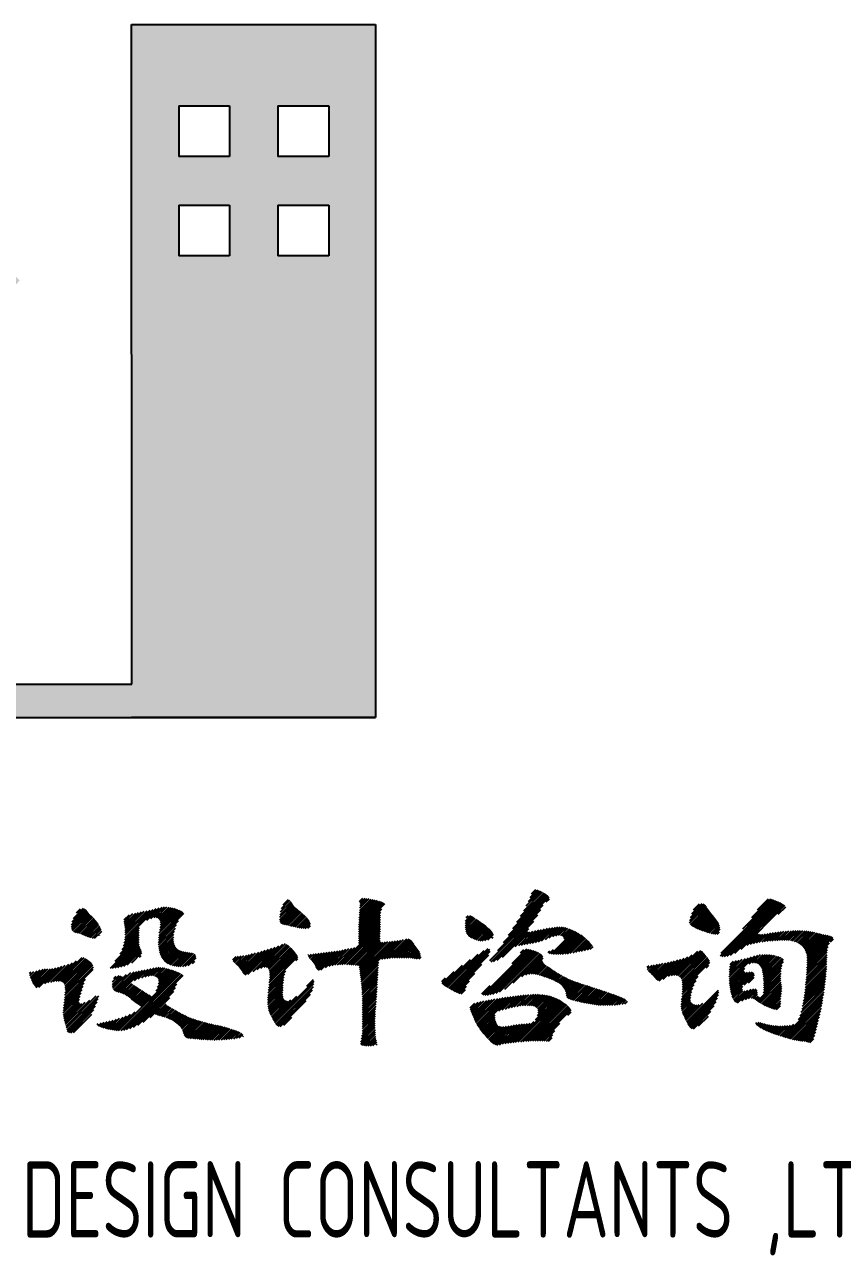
# Model space of a CAD drawing. Extents: x -144902 to 588294, y -160863 to 65494.
# Drawn here: x 59134 to 60743, y 61760 to 64180 of the extents above; entities that cross this region are included whole.
import ezdxf

# ---------------------------------------------------------------- set-up
doc = ezdxf.new("R2010")
doc.units = 0
doc.header["$LTSCALE"] = 100
for name, color, linetype in [('1508', 2, 'CONTINUOUS'), ('DQ', 7, 'CONTINUOUS'), ('tk图框', 7, 'CONTINUOUS')]:
    doc.layers.add(name, color=color, linetype=linetype)
doc.styles.add('HZTXT', font='tssdeng.shx', dxfattribs={"width": 0.7, "bigfont": 'tssdchn.shx'})

# ---------------------------------------------------------------- blocks, each defined once
blk = doc.blocks.new('A$C00BC0004')
at = {"layer": 'tk图框'}
h = blk.add_hatch(color=2, dxfattribs=at)
h.paths.add_polyline_path([(-3355, -1610.8), (-4050.2, -1610.8), (-4050.6, -1675.8), (-3355.4, -1675.8), (-2875.4, -1675.8), (-2875.4, -313.7), (-3355.4, -313.7)])
h.paths.add_polyline_path([(-3262.8, -768.5), (-3262.8, -668.5), (-3162.8, -668.5), (-3162.8, -768.5)], flags=16)
h.paths.add_polyline_path([(-3067.7, -768.5), (-3067.7, -668.5), (-2967.7, -668.5), (-2967.7, -768.5)], flags=16)
h.paths.add_polyline_path([(-3262.8, -573.2), (-3262.8, -473.2), (-3162.8, -473.2), (-3162.8, -573.2)], flags=16)
h.paths.add_polyline_path([(-3067.7, -573.2), (-3067.7, -473.2), (-2967.7, -473.2), (-2967.7, -573.2)], flags=16)
h.paths.add_polyline_path([(-3575.7, -817.1), (-4050.6, -318.7), (-4050.4, -1314.9)])
at = {"layer": 'DQ', "color": 2}
for p, q in [((-2906.8, -2037.6), (-2900.6, -2031.4)), ((-2906.2, -2050.5), (-2888, -2032.3)), ((-2906, -2041.2), (-2896.1, -2031.4)), ((-2905.9, -2045.7), (-2892, -2031.8)), ((-2623.8, -2118.3), (-2534.3, -2028.8)), ((-2614.1, -2104.1), (-2536.3, -2026.4)), ((-2605.4, -2090.9), (-2538.8, -2024.3)), ((-2597.5, -2078.6), (-2541.4, -2022.4)), ((-2590.4, -2066.9), (-2544.1, -2020.6)), ((-2584.1, -2056.2), (-2546.9, -2018.9)), ((-2579, -2046.6), (-2549.8, -2017.4)), ((-2574.9, -2038), (-2552.9, -2016)), ((-2571.3, -2029.9), (-2556.3, -2014.9)), ((-2568.6, -2022.7), (-2560.3, -2014.4)), ((-2539.7, -2038.7), (-2533.4, -2032.4)), ((-2135.1, -2069.6), (-2098.1, -2032.6)), ((-2124.4, -2054.4), (-2102.4, -2032.5)), ((-3473.9, -2088.3), (-3442.2, -2056.7)), ((-3473.6, -2083.5), (-3444.1, -2054.1)), ((-3472.5, -2078), (-3446.6, -2052.1)), ((-3470, -2071), (-3450.1, -2051)), ((-3463.8, -2060.3), (-3456, -2052.5)), ((-3368.9, -2113.5), (-3307.2, -2051.9)), ((-3368.3, -2108.4), (-3313.2, -2053.4)), ((-3368, -2103.6), (-3319.1, -2054.8)), ((-3367.9, -2099.1), (-3324.8, -2056)), ((-3325.6, -2074.8), (-3301.1, -2050.3)), ((-3317.6, -2071.2), (-3295.5, -2049.2)), ((-3311.2, -2069.3), (-3290.4, -2048.5)), ((-3306.6, -2069.2), (-3285.8, -2048.4)), ((-3303.3, -2070.4), (-3281.6, -2048.7)), ((-3300.9, -2072.5), (-3277.8, -2049.4)), ((-3300.9, -2099.5), (-3257.5, -2056)), ((-3300.2, -2094.2), (-3260.5, -2054.6)), ((-3299.4, -2075.5), (-3274.1, -2050.2)), ((-3299.4, -2088.9), (-3263.8, -2053.3)), ((-3298.7, -2079.3), (-3270.6, -2051.1)), ((-3298.7, -2083.8), (-3267.1, -2052.2)), ((-3064, -2073.6), (-3036.2, -2045.7)), ((-3063.9, -2069), (-3038.1, -2043.2)), ((-3063.4, -2064), (-3039.8, -2040.4)), ((-3063.3, -2077.4), (-3034, -2048.1)), ((-3062.3, -2058.4), (-3041.6, -2037.7)), ((-3061.6, -2080.2), (-3031.8, -2050.3)), ((-3060.3, -2051.9), (-3043.9, -2035.5)), ((-3059, -2082), (-3029.4, -2052.4)), ((-3057.2, -2044.4), (-3047.1, -2034.2)), ((-3055.7, -2083.2), (-3027, -2054.5)), ((-3052, -2084), (-3024.5, -2056.5)), ((-2908.2, -2092.9), (-2857.3, -2042)), ((-2908.2, -2097.4), (-2863.2, -2052.3)), ((-2908.1, -2083.8), (-2862.7, -2038.4)), ((-2908.1, -2088.3), (-2859.6, -2039.8)), ((-2907.9, -2079.2), (-2866, -2037.2)), ((-2907.8, -2074.5), (-2869.5, -2036.3)), ((-2907.6, -2069.8), (-2873.2, -2035.4)), ((-2907.3, -2065), (-2876.8, -2034.6)), ((-2906.9, -2060.2), (-2880.5, -2033.8)), ((-2906.5, -2055.3), (-2884.2, -2033)), ((-2650.4, -2153.9), (-2550.1, -2053.6)), ((-2635.1, -2134.1), (-2545.6, -2044.6)), ((-2257.7, -2080), (-2224.5, -2046.8)), ((-2257.6, -2075.4), (-2226.3, -2044.1)), ((-2256.2, -2083), (-2222.9, -2049.7)), ((-2255.8, -2069.1), (-2229.1, -2042.4)), ((-2253.9, -2085.2), (-2221.2, -2052.5)), ((-2253.3, -2062.1), (-2233, -2041.8)), ((-2251.1, -2086.8), (-2219.3, -2055.1)), ((-2249.8, -2054.1), (-2238, -2042.3)), ((-2196.8, -2144.8), (-2087.8, -2035.8)), ((-2195.8, -2139.3), (-2091.1, -2034.6)), ((-2193.5, -2146), (-2084.7, -2037.2)), ((-2189.2, -2146.2), (-2081.6, -2038.6)), ((-2183.9, -2145.4), (-2078.5, -2040)), ((-2177.4, -2143.3), (-2075.6, -2041.6)), ((-2168.8, -2139.3), (-2072.8, -2043.3)), ((-2156.4, -2131.4), (-2070.4, -2045.3)), ((-2152.9, -2091.9), (-2094.4, -2033.5)), ((-2083.7, -2063.1), (-2068.7, -2048.1)), ((-3473.3, -2092.2), (-3440.5, -2059.4)), ((-3471.7, -2095.1), (-3438.5, -2061.9)), ((-3469.2, -2097.2), (-3436.2, -2064.1)), ((-3466.1, -2098.5), (-3433.8, -2066.2)), ((-3462.6, -2099.5), (-3431.5, -2068.3)), ((-3459, -2100.4), (-3429.2, -2070.6)), ((-3455.6, -2101.5), (-3427.1, -2073)), ((-3452.3, -2102.6), (-3425.1, -2075.5)), ((-3449.1, -2103.9), (-3423.2, -2078)), ((-3445.9, -2105.2), (-3421.4, -2080.7)), ((-3370, -2078.7), (-3353, -2061.7)), ((-3369.9, -2074.1), (-3359.6, -2063.8)), ((-3369.4, -2082.6), (-3347.3, -2060.5)), ((-3368.7, -2086.4), (-3341.7, -2059.4)), ((-3368.2, -2090.5), (-3336.1, -2058.3)), ((-3368, -2094.7), (-3330.5, -2057.2)), ((-3302.1, -2114.1), (-3263, -2075)), ((-3301.9, -2109.4), (-3253, -2060.6)), ((-3301.5, -2104.6), (-3254.9, -2057.9)), ((-3048.2, -2084.7), (-3022, -2058.5)), ((-3044.4, -2085.4), (-3019.5, -2060.5)), ((-3040.7, -2086.2), (-3017, -2062.5)), ((-3037.1, -2087), (-3014.6, -2064.6)), ((-3033.4, -2087.9), (-3012.4, -2066.9)), ((-3029.8, -2088.7), (-3010.2, -2069.2)), ((-3026, -2089.4), (-3008.2, -2071.7)), ((-3022.1, -2090), (-3006.4, -2074.3)), ((-3018, -2090.5), (-3004.9, -2077.3)), ((-3013.8, -2090.7), (-3003.8, -2080.7)), ((-2908.4, -2120), (-2865.7, -2077.3)), ((-2908.3, -2110.9), (-2865.7, -2068.3)), ((-2908.3, -2115.4), (-2865.7, -2072.8)), ((-2908.2, -2101.9), (-2865.1, -2058.8)), ((-2908.2, -2106.4), (-2865.6, -2063.8)), ((-2698.9, -2081.2), (-2684.7, -2067)), ((-2698.9, -2085.7), (-2682, -2068.8)), ((-2698.6, -2076.4), (-2688, -2065.7)), ((-2698.6, -2089.8), (-2679.3, -2070.6)), ((-2698, -2093.7), (-2676.6, -2072.4)), ((-2697, -2070.3), (-2693, -2066.3)), ((-2697, -2097.2), (-2673.9, -2074.1)), ((-2695.7, -2100.5), (-2671.2, -2075.9)), ((-2694.1, -2103.3), (-2668.5, -2077.7)), ((-2692.1, -2105.8), (-2665.8, -2079.5)), ((-2648.2, -2156.2), (-2556.3, -2064.3)), ((-2643.6, -2156.1), (-2564.4, -2076.8)), ((-2248.2, -2088.4), (-2217.4, -2057.6)), ((-2245.2, -2090), (-2215.4, -2060.1)), ((-2242.2, -2091.4), (-2213.3, -2062.6)), ((-2239.1, -2092.8), (-2211.3, -2065)), ((-2235.9, -2094.1), (-2209.2, -2067.4)), ((-2232.6, -2095.3), (-2207.2, -2069.9)), ((-2229.4, -2096.5), (-2205.2, -2072.4)), ((-2226, -2097.7), (-2203.4, -2075.1)), ((-2222.6, -2098.8), (-2201.7, -2077.8)), ((-2219.1, -2099.8), (-2200.1, -2080.8)), ((-3442.7, -2106.6), (-3419.6, -2083.4)), ((-3439.5, -2107.8), (-3417.9, -2086.3)), ((-3436.1, -2108.9), (-3416.4, -2089.2)), ((-3432.4, -2109.7), (-3415, -2092.3)), ((-3428.2, -2110), (-3414.1, -2095.9)), ((-3418.9, -2105.2), (-3418.6, -2104.9)), ((-3378, -2140.6), (-3340.4, -2103)), ((-3373.9, -2132), (-3340.3, -2098.4)), ((-3371.5, -2125.1), (-3340.3, -2093.9)), ((-3369.9, -2119), (-3339.9, -2089.1)), ((-3302.2, -2118.7), (-3266.9, -2083.4)), ((-3302.2, -2123.2), (-3269.4, -2090.3)), ((-3301.9, -2127.4), (-3271, -2096.5)), ((-3301.4, -2131.4), (-3272.1, -2102.1)), ((-3009, -2090.5), (-3003.5, -2084.9)), ((-2945.6, -2161.7), (-2865.8, -2081.9)), ((-2940.9, -2161.5), (-2865.8, -2086.4)), ((-2936.3, -2161.4), (-2865.9, -2091)), ((-2931.9, -2161.5), (-2866.1, -2095.7)), ((-2927.7, -2161.8), (-2866.2, -2100.3)), ((-2923.5, -2162.1), (-2866.4, -2104.9)), ((-2689.7, -2107.8), (-2663.2, -2081.4)), ((-2686.9, -2109.5), (-2660.7, -2083.4)), ((-2683.8, -2110.9), (-2658.2, -2085.3)), ((-2680.6, -2112.2), (-2655.8, -2087.4)), ((-2677.3, -2113.4), (-2653.4, -2089.5)), ((-2673.7, -2114.3), (-2651, -2091.7)), ((-2669.9, -2115), (-2648.8, -2093.9)), ((-2665.5, -2115.1), (-2646.7, -2096.3)), ((-2660.6, -2114.7), (-2644.9, -2098.9)), ((-2654.9, -2113.5), (-2643.5, -2102.1)), ((-2636.3, -2153.2), (-2573.7, -2090.7)), ((-2626.1, -2147.5), (-2575.7, -2097.1)), ((-2600.6, -2126.5), (-2571.8, -2097.8)), ((-2594, -2124.4), (-2566, -2096.4)), ((-2588.6, -2123.5), (-2560.2, -2095.1)), ((-2583.2, -2122.6), (-2554.4, -2093.8)), ((-2577.8, -2121.7), (-2548.8, -2092.7)), ((-2572.2, -2120.6), (-2543.2, -2091.5)), ((-2566.7, -2119.6), (-2537.6, -2090.5)), ((-2561, -2118.4), (-2532.2, -2089.6)), ((-2555.1, -2117), (-2526.9, -2088.8)), ((-2548.9, -2115.3), (-2521.8, -2088.2)), ((-2541.5, -2112.4), (-2516.9, -2087.7)), ((-2533.9, -2109.2), (-2512.3, -2087.6)), ((-2529.6, -2140.8), (-2484.2, -2095.4)), ((-2527, -2106.8), (-2508, -2087.9)), ((-2525.5, -2141.2), (-2481.2, -2096.9)), ((-2521.2, -2141.5), (-2478.3, -2098.5)), ((-2520.8, -2105.1), (-2504.1, -2088.5)), ((-2516.9, -2141.6), (-2475.5, -2100.2)), ((-2515.5, -2104.3), (-2500.5, -2089.3)), ((-2512.4, -2141.6), (-2472.7, -2101.9)), ((-2511.3, -2104.6), (-2497, -2090.3)), ((-2507.8, -2105.6), (-2493.6, -2091.4)), ((-2507.7, -2141.4), (-2470, -2103.7)), ((-2505.6, -2107.9), (-2490.4, -2092.6)), ((-2504.7, -2111.4), (-2487.2, -2094)), ((-2215.5, -2100.7), (-2198.9, -2084)), ((-2211.9, -2101.5), (-2198, -2087.6)), ((-2208, -2102.2), (-2197.8, -2091.9)), ((-2203.3, -2101.9), (-2198.7, -2097.4)), ((-2144.5, -2123.9), (-2121.9, -2101.4)), ((-2137.9, -2121.9), (-2118, -2101.9)), ((-2131.9, -2120.4), (-2113.4, -2101.9)), ((-2126.3, -2119.2), (-2108.5, -2101.4)), ((-2120.7, -2118.1), (-2103.2, -2100.6)), ((-2115.3, -2117.2), (-2097.9, -2099.7)), ((-2110.1, -2116.4), (-2092.6, -2098.9)), ((-2105, -2115.8), (-2087.3, -2098.2)), ((-2099.9, -2115.3), (-2082.2, -2097.6)), ((-2095, -2114.9), (-2077.1, -2097)), ((-2090.2, -2114.6), (-2072.1, -2096.5)), ((-2085.5, -2114.3), (-2067.2, -2096)), ((-2080.8, -2114.1), (-2062.4, -2095.7)), ((-2076.2, -2114), (-2057.6, -2095.4)), ((-2071.6, -2113.9), (-2052.9, -2095.2)), ((-2067.2, -2114), (-2048.3, -2095.1)), ((-2062.9, -2114.2), (-2043.8, -2095.1)), ((-2058.9, -2114.7), (-2039.4, -2095.1)), ((-2055.1, -2115.4), (-2035, -2095.2)), ((-2051.6, -2116.3), (-2030.7, -2095.4)), ((-2048.2, -2117.5), (-2026.5, -2095.7)), ((-2045.1, -2118.9), (-2022.4, -2096.1)), ((-2042.2, -2120.5), (-2018.5, -2096.7)), ((-2039.6, -2122.3), (-2014.7, -2097.4)), ((-2037.1, -2124.3), (-2011.1, -2098.3)), ((-2034.8, -2126.5), (-2007.6, -2099.3)), ((-2032.8, -2129), (-2004, -2100.2)), ((-2031, -2131.7), (-2000.4, -2101.1)), ((-2029.5, -2134.6), (-1996.7, -2101.9)), ((-2028.2, -2137.9), (-1992.9, -2102.6)), ((-2027.3, -2141.4), (-1989.1, -2103.2)), ((-2026.7, -2145.3), (-1985.4, -2104.1)), ((-2026.5, -2149.6), (-1981.9, -2105.1)), ((-3397.2, -2168.8), (-3340.6, -2112.2)), ((-3392.9, -2169), (-3340.7, -2116.8)), ((-3387.8, -2154.9), (-3340.5, -2107.6)), ((-3387.8, -2168.4), (-3340.5, -2121)), ((-3382.4, -2167.5), (-3339.8, -2124.9)), ((-3376.9, -2166.5), (-3338.8, -2128.4)), ((-3300.7, -2135.2), (-3272.6, -2107.1)), ((-3299.8, -2138.8), (-3272.8, -2111.7)), ((-3298.7, -2142.1), (-3272.5, -2115.9)), ((-3297.3, -2145.3), (-3271.8, -2119.7)), ((-3295.8, -2148.2), (-3270.7, -2123.1)), ((-3294, -2150.9), (-3269.2, -2126.1)), ((-3292, -2153.4), (-3267.4, -2128.8)), ((-3131.9, -2181.8), (-3079.6, -2129.6)), ((-3126.6, -2181), (-3073, -2127.4)), ((-3116.5, -2175.5), (-3066.1, -2125.1)), ((-3108.4, -2171.9), (-3058.1, -2121.5)), ((-3101.2, -2169.1), (-3052.8, -2120.7)), ((-3094.6, -2167.1), (-3049.7, -2122.1)), ((-3089.8, -2166.7), (-3047, -2123.9)), ((-3086.9, -2168.4), (-3044.5, -2125.9)), ((-3085.2, -2171.1), (-3042.2, -2128.1)), ((-2955.5, -2162.7), (-2922.3, -2129.4)), ((-2950.4, -2162.1), (-2916.5, -2128.1)), ((-2919.4, -2162.5), (-2866.5, -2109.5)), ((-2915.2, -2162.8), (-2866.4, -2114)), ((-2910.9, -2162.9), (-2865.1, -2117.1)), ((-2907.9, -2164.4), (-2861.2, -2117.7)), ((-2907.1, -2168.1), (-2856.2, -2117.3)), ((-2906.6, -2172.1), (-2851.3, -2116.8)), ((-2906.1, -2176.1), (-2846.3, -2116.3)), ((-2905.6, -2180.1), (-2841.3, -2115.8)), ((-2905.1, -2184.1), (-2836.3, -2115.3)), ((-2904.6, -2188), (-2831.2, -2114.7)), ((-2863.5, -2151.4), (-2826, -2113.9)), ((-2857.9, -2150.4), (-2820.5, -2112.9)), ((-2852.8, -2149.7), (-2814.2, -2111.2)), ((-2847.8, -2149.2), (-2809.5, -2111)), ((-2843, -2148.9), (-2806.5, -2112.4)), ((-2838.3, -2148.7), (-2804.2, -2114.6)), ((-2833.6, -2148.5), (-2802.2, -2117.1)), ((-2829, -2148.4), (-2800.4, -2119.8)), ((-2824.5, -2148.4), (-2798.6, -2122.5)), ((-2820, -2148.4), (-2796.7, -2125.1)), ((-2815.6, -2148.5), (-2794.8, -2127.7)), ((-2646.9, -2109.9), (-2644.5, -2107.6)), ((-2502.8, -2141), (-2467.4, -2105.6)), ((-2497.8, -2140.5), (-2464.9, -2107.5)), ((-2492.5, -2139.7), (-2462.4, -2109.6)), ((-2487.1, -2138.8), (-2460, -2111.7)), ((-2481.5, -2137.6), (-2457.7, -2113.9)), ((-2475.8, -2136.4), (-2455.5, -2116.1)), ((-2470.1, -2135.3), (-2453.3, -2118.4)), ((-2464.5, -2134.1), (-2451.2, -2120.8)), ((-2458.8, -2132.9), (-2449.2, -2123.3)), ((-2453.1, -2131.7), (-2447.5, -2126.1)), ((-2026.9, -2168), (-1985.3, -2126.3)), ((-2026.7, -2163.3), (-1982.5, -2119.1)), ((-2026.6, -2158.7), (-1975.9, -2108)), ((-2026.5, -2154.1), (-1978.7, -2106.3)), ((-1980.7, -2117.3), (-1974.4, -2111)), ((-3499, -2194.2), (-3452.8, -2148.1)), ((-3494.7, -2194.4), (-3448.5, -2148.2)), ((-3491.4, -2195.6), (-3445.4, -2149.7)), ((-3489, -2197.8), (-3442.6, -2151.4)), ((-3487.4, -2200.6), (-3440, -2153.2)), ((-3371, -2165), (-3337.4, -2131.4)), ((-3364.1, -2162.7), (-3336, -2134.5)), ((-3355.2, -2158.3), (-3335, -2138)), ((-3339.9, -2147.4), (-3336.4, -2143.9)), ((-3289.8, -2155.7), (-3265.2, -2131.1)), ((-3287.3, -2157.7), (-3262.5, -2132.9)), ((-3284.7, -2159.5), (-3259.4, -2134.3)), ((-3281.8, -2161.1), (-3256.1, -2135.4)), ((-3278.6, -2162.5), (-3252.5, -2136.3)), ((-3275.3, -2163.6), (-3248.7, -2137)), ((-3271.7, -2164.6), (-3244.7, -2137.5)), ((-3267.9, -2165.2), (-3240.6, -2138)), ((-3263.9, -2165.7), (-3236.8, -2138.6)), ((-3259.6, -2165.9), (-3233.4, -2139.7)), ((-3254.9, -2165.7), (-3230.7, -2141.5)), ((-3249.9, -2165.2), (-3229, -2144.3)), ((-3244.1, -2163.9), (-3228.5, -2148.2)), ((-3156.3, -2152.4), (-3149.7, -2145.8)), ((-3155, -2155.6), (-3145, -2145.6)), ((-3152.9, -2158), (-3139.9, -2145)), ((-3150.6, -2160.2), (-3134.6, -2144.2)), ((-3148.3, -2162.3), (-3129, -2143.1)), ((-3146, -2164.6), (-3123.3, -2141.9)), ((-3143.9, -2166.9), (-3117.4, -2140.4)), ((-3141.9, -2169.4), (-3111.4, -2138.9)), ((-3140, -2172), (-3105.2, -2137.2)), ((-3138.2, -2174.7), (-3098.9, -2135.4)), ((-3136.6, -2177.6), (-3092.5, -2133.5)), ((-3134.8, -2180.2), (-3086.1, -2131.6)), ((-3085, -2202.4), (-3028.5, -2145.8)), ((-3084.6, -2197.4), (-3030, -2142.8)), ((-3084.2, -2174.6), (-3039.9, -2130.3)), ((-3084.1, -2192.5), (-3031.7, -2140.1)), ((-3083.8, -2187.6), (-3033.7, -2137.5)), ((-3083.7, -2178.6), (-3037.7, -2132.6)), ((-3083.6, -2182.9), (-3035.7, -2135)), ((-3032.4, -2154.2), (-3028.1, -2150)), ((-3007.9, -2143.2), (-3006.9, -2142.2)), ((-3007.1, -2146.9), (-3001.3, -2141.1)), ((-3005.2, -2149.5), (-2996.5, -2140.8)), ((-3003.1, -2151.9), (-2991.5, -2140.3)), ((-3001, -2154.2), (-2986.5, -2139.7)), ((-2998.9, -2156.7), (-2981.4, -2139.1)), ((-2997.1, -2159.3), (-2976.2, -2138.4)), ((-2995.3, -2162), (-2971, -2137.7)), ((-2993.7, -2164.9), (-2965.8, -2137)), ((-2992.3, -2168), (-2960.5, -2136.3)), ((-2990.6, -2170.8), (-2955.3, -2135.5)), ((-2988, -2172.7), (-2950, -2134.7)), ((-2983.3, -2172.5), (-2944.7, -2133.9)), ((-2974.1, -2167.8), (-2939.4, -2133)), ((-2967, -2165.1), (-2933.7, -2131.9)), ((-2961, -2163.6), (-2927.9, -2130.6)), ((-2811.2, -2148.6), (-2792.8, -2130.2)), ((-2807, -2148.8), (-2790.8, -2132.7)), ((-2802.9, -2149.2), (-2789.2, -2135.5)), ((-2798.9, -2149.8), (-2787.8, -2138.6)), ((-2794.9, -2150.3), (-2786.8, -2142.2)), ((-2790.7, -2150.5), (-2786.4, -2146.2)), ((-2739.8, -2202.9), (-2688.6, -2151.6)), ((-2737.2, -2204.7), (-2674, -2141.5)), ((-2734.4, -2206.5), (-2661.8, -2133.9)), ((-2731.7, -2208.2), (-2653.9, -2130.5)), ((-2728.9, -2209.9), (-2650.8, -2131.8)), ((-2726, -2211.5), (-2650.2, -2135.7)), ((-2723.1, -2213.1), (-2652.5, -2142.6)), ((-2663.9, -2221.3), (-2573.9, -2131.3)), ((-2660.2, -2222.1), (-2570.4, -2132.2)), ((-2655.5, -2221.8), (-2566.9, -2133.3)), ((-2650.2, -2221), (-2563.6, -2134.4)), ((-2644.5, -2219.8), (-2560.3, -2135.7)), ((-2638.5, -2218.3), (-2557.1, -2137)), ((-2631.4, -2215.7), (-2554.1, -2138.4)), ((-2621.4, -2210.2), (-2551.2, -2140)), ((-2606.9, -2159.8), (-2577.9, -2130.8)), ((-2604.6, -2197.9), (-2548.6, -2141.9)), ((-2590.5, -2138.9), (-2583.6, -2132)), ((-2587.7, -2185.5), (-2546.6, -2144.4)), ((-2579.8, -2182.1), (-2546.1, -2148.4)), ((-2536.1, -2138.3), (-2532.6, -2134.9)), ((-2533.3, -2140), (-2525.2, -2132)), ((-2320.9, -2192.5), (-2281.1, -2152.8)), ((-2317.5, -2193.7), (-2274.9, -2151.1)), ((-2309.7, -2190.3), (-2268.4, -2149.1)), ((-2299.4, -2184.5), (-2261.4, -2146.6)), ((-2293.5, -2183.2), (-2252.9, -2142.6)), ((-2288.7, -2182.9), (-2241.6, -2135.7)), ((-2284.3, -2182.9), (-2235.8, -2134.4)), ((-2280.6, -2183.7), (-2232.6, -2135.7)), ((-2277.6, -2185.2), (-2230.3, -2137.9)), ((-2275.2, -2187.3), (-2228.3, -2140.4)), ((-2273.6, -2190.2), (-2226.3, -2142.9)), ((-2272.6, -2193.7), (-2224.3, -2145.3)), ((-2272, -2197.5), (-2222.2, -2147.8)), ((-2271.6, -2201.7), (-2220.4, -2150.4)), ((-2271.5, -2206.1), (-2218.9, -2153.4)), ((-2179.6, -2185.9), (-2142, -2148.4)), ((-2179.5, -2190.4), (-2135.8, -2146.7)), ((-2179.5, -2181.4), (-2148.1, -2150)), ((-2179.4, -2194.7), (-2129.6, -2144.9)), ((-2179.4, -2176.8), (-2154.1, -2151.5)), ((-2179.2, -2172.1), (-2160, -2152.9)), ((-2140.4, -2160.3), (-2123.4, -2143.3)), ((-2134.1, -2158.5), (-2118, -2142.4)), ((-2129.4, -2158.2), (-2113.1, -2141.9)), ((-2125.5, -2158.8), (-2108.5, -2141.9)), ((-2122.4, -2160.3), (-2104.3, -2142.1)), ((-2120, -2162.3), (-2100.1, -2142.4)), ((-2118, -2164.8), (-2096.2, -2143)), ((-2116.5, -2167.8), (-2092.3, -2143.6)), ((-2115.3, -2171), (-2088.5, -2144.3)), ((-2114.3, -2174.6), (-2084.8, -2145.1)), ((-2113.6, -2178.3), (-2081.3, -2146.1)), ((-2113, -2182.2), (-2078.1, -2147.3)), ((-2112.5, -2186.2), (-2075.3, -2149)), ((-2112.1, -2190.4), (-2073.2, -2151.4)), ((-2028.5, -2192), (-1987.5, -2151)), ((-2028.1, -2187.1), (-1987.4, -2146.4)), ((-2027.7, -2182.3), (-1987.2, -2141.8)), ((-2027.4, -2177.4), (-1986.9, -2137)), ((-2027.1, -2172.7), (-1986.4, -2132)), ((-3556.1, -2179.6), (-3553.1, -2176.6)), ((-3555.7, -2183.7), (-3547.7, -2175.6)), ((-3554.6, -2187), (-3541.5, -2173.9)), ((-3553.3, -2190.2), (-3535.3, -2172.2)), ((-3551.8, -2193.2), (-3529.7, -2171.1)), ((-3550.3, -2196.2), (-3524.6, -2170.5)), ((-3548.8, -2199.2), (-3519.9, -2170.2)), ((-3547.2, -2202), (-3515.2, -2170.1)), ((-3545.3, -2204.6), (-3510.1, -2169.5)), ((-3542.9, -2206.7), (-3504.6, -2168.4)), ((-3537.9, -2206.3), (-3498.7, -2167)), ((-3526, -2198.8), (-3492.4, -2165.2)), ((-3519.9, -2197.2), (-3485.9, -2163.2)), ((-3514.4, -2196.2), (-3479, -2160.8)), ((-3509.1, -2195.4), (-3471.9, -2158.2)), ((-3503.9, -2194.7), (-3464, -2154.8)), ((-3487, -2227.1), (-3430.9, -2171)), ((-3486.5, -2222.2), (-3430.5, -2166.2)), ((-3486.4, -2204.1), (-3437.5, -2155.2)), ((-3486.1, -2217.2), (-3431.5, -2162.7)), ((-3485.8, -2208), (-3435.1, -2157.3)), ((-3485.7, -2212.4), (-3433.1, -2159.8)), ((-3390.6, -2211.6), (-3356.8, -2177.8)), ((-3388.2, -2213.6), (-3350.6, -2176.1)), ((-3385.2, -2215.1), (-3345.3, -2175.3)), ((-3381.7, -2216.1), (-3339.9, -2174.3)), ((-3380.9, -2291.7), (-3265.3, -2176.1)), ((-3378, -2217), (-3334.3, -2173.2)), ((-3376.1, -2291.4), (-3262.1, -2177.4)), ((-3349.9, -2193.3), (-3328.6, -2172)), ((-3342.3, -2190.2), (-3322.8, -2170.7)), ((-3335.2, -2187.7), (-3316.9, -2169.3)), ((-3328.8, -2185.7), (-3311.2, -2168.1)), ((-3323, -2184.4), (-3306.1, -2167.5)), ((-3317.8, -2183.7), (-3301.4, -2167.3)), ((-3313.4, -2183.7), (-3297, -2167.4)), ((-3309.5, -2184.4), (-3293, -2167.9)), ((-3307.4, -2213.7), (-3268.6, -2174.9)), ((-3306.3, -2185.7), (-3289.2, -2168.6)), ((-3304.4, -2206.2), (-3271.9, -2173.7)), ((-3303.8, -2187.7), (-3285.6, -2169.5)), ((-3302.6, -2199.9), (-3275.2, -2172.5)), ((-3302.3, -2190.6), (-3282.1, -2170.4)), ((-3301.8, -2194.6), (-3278.6, -2171.5)), ((-3235.5, -2159.8), (-3230.9, -2155.1)), ((-3085.6, -2207.4), (-3052.1, -2173.9)), ((-2904.1, -2192), (-2869.3, -2157.3)), ((-2903.6, -2196), (-2869.6, -2162)), ((-2903.1, -2200.1), (-2869.8, -2166.8)), ((-2902.7, -2204.2), (-2870.1, -2171.5)), ((-2902.4, -2208.3), (-2870.3, -2176.3)), ((-2744.7, -2198.8), (-2721.1, -2175.2)), ((-2742.4, -2201), (-2704.6, -2163.2)), ((-2720.1, -2214.6), (-2666.3, -2160.8)), ((-2573.9, -2180.6), (-2547.1, -2153.9)), ((-2568.9, -2180.1), (-2545.9, -2157.2)), ((-2564.5, -2180.2), (-2543.9, -2159.7)), ((-2560.6, -2180.8), (-2541.6, -2161.8)), ((-2556.9, -2181.6), (-2539, -2163.7)), ((-2553.3, -2182.5), (-2536.2, -2165.5)), ((-2549.9, -2183.6), (-2533.5, -2167.2)), ((-2546.5, -2184.6), (-2530.8, -2169)), ((-2543.1, -2185.8), (-2528.1, -2170.8)), ((-2539.8, -2186.9), (-2525.4, -2172.6)), ((-2536.5, -2188.1), (-2522.7, -2174.3)), ((-2533.2, -2189.4), (-2520, -2176.1)), ((-2530, -2190.7), (-2517.3, -2177.9)), ((-2341, -2167.8), (-2337.5, -2164.3)), ((-2340.6, -2171.9), (-2331.7, -2163)), ((-2338.8, -2174.6), (-2326.6, -2162.3)), ((-2336.6, -2176.9), (-2321.2, -2161.4)), ((-2334.3, -2179), (-2315.7, -2160.4)), ((-2332, -2181.2), (-2310.1, -2159.3)), ((-2329.7, -2183.4), (-2304.5, -2158.2)), ((-2327.5, -2185.7), (-2298.8, -2157)), ((-2325.4, -2188.1), (-2293, -2155.7)), ((-2323.3, -2190.5), (-2287.2, -2154.4)), ((-2271.6, -2210.6), (-2218.1, -2157.1)), ((-2225, -2168.5), (-2219.8, -2163.3)), ((-2179.1, -2199), (-2148.9, -2168.7)), ((-2178.8, -2167.2), (-2165.8, -2154.2)), ((-2178.7, -2203.1), (-2150.1, -2174.5)), ((-2178.2, -2207.1), (-2148.3, -2177.1)), ((-2177.9, -2161.8), (-2171.2, -2155.1)), ((-2177.6, -2210.9), (-2143.7, -2177)), ((-2176.8, -2214.6), (-2138.3, -2176.1)), ((-2175.9, -2218.2), (-2134, -2176.3)), ((-2111.9, -2194.6), (-2073.1, -2155.8)), ((-2111.7, -2198.9), (-2075.7, -2162.9)), ((-2111.6, -2203.3), (-2076.8, -2168.5)), ((-2111.6, -2207.8), (-2077.5, -2173.7)), ((-2031.2, -2217.2), (-1988.4, -2174.4)), ((-2030.6, -2212.1), (-1988.1, -2169.6)), ((-2030, -2207), (-1987.8, -2164.8)), ((-2029.5, -2202), (-1987.6, -2160.1)), ((-2028.9, -2197), (-1987.5, -2155.5)), ((-3488.1, -2237.2), (-3448.8, -2197.9)), ((-3487.5, -2232.1), (-3446.2, -2190.9)), ((-3393.3, -2200.8), (-3376.7, -2184.3)), ((-3393, -2205), (-3373.4, -2185.4)), ((-3392.9, -2196), (-3380.1, -2183.1)), ((-3392.1, -2208.6), (-3365.2, -2181.7)), ((-3390.6, -2189.1), (-3385.9, -2184.4)), ((-3374.6, -2218.1), (-3355.3, -2198.8)), ((-3371.4, -2219.3), (-3352.7, -2200.7)), ((-3371, -2290.7), (-3259.1, -2178.8)), ((-3365.2, -2289.5), (-3256.2, -2180.5)), ((-3358.8, -2287.6), (-3253.9, -2182.6)), ((-3351.5, -2284.8), (-3266.4, -2199.7)), ((-3087.6, -2231.8), (-3057.2, -2201.5)), ((-3087.4, -2227.2), (-3056.8, -2196.6)), ((-3087.1, -2222.4), (-3056.2, -2191.5)), ((-3086.7, -2217.5), (-3055.4, -2186.2)), ((-3086.2, -2212.5), (-3054.1, -2180.4)), ((-3075.1, -2273.3), (-2996.6, -2194.8)), ((-3073.5, -2276.1), (-2996.8, -2199.4)), ((-3010.8, -2204.5), (-2997.9, -2191.5)), ((-2902.1, -2212.5), (-2870.6, -2181)), ((-2901.9, -2216.8), (-2870.9, -2185.8)), ((-2901.7, -2221), (-2871.1, -2190.5)), ((-2901.5, -2225.3), (-2871.4, -2195.3)), ((-2901.3, -2229.7), (-2871.6, -2200)), ((-2745.3, -2195), (-2738.1, -2187.7)), ((-2717.1, -2216.1), (-2680, -2179)), ((-2714, -2217.5), (-2690.6, -2194.1)), ((-2526.9, -2192), (-2514.5, -2179.7)), ((-2523.8, -2193.4), (-2511.7, -2181.4)), ((-2520.8, -2194.9), (-2508.9, -2183)), ((-2517.8, -2196.4), (-2506, -2184.6)), ((-2515, -2198.1), (-2503, -2186.1)), ((-2512.4, -2199.9), (-2500, -2187.6)), ((-2509.9, -2202), (-2497, -2189)), ((-2507.7, -2204.2), (-2493.9, -2190.4)), ((-2505.6, -2206.7), (-2490.7, -2191.8)), ((-2503.9, -2209.4), (-2487.5, -2193.1)), ((-2502.4, -2212.4), (-2484.3, -2194.3)), ((-2501.3, -2215.8), (-2481, -2195.6)), ((-2500.6, -2219.7), (-2477.7, -2196.7)), ((-2499.8, -2223.3), (-2474.4, -2197.9)), ((-2498.5, -2226.5), (-2471, -2199)), ((-2496.2, -2228.7), (-2467.6, -2200.1)), ((-2493, -2230), (-2464.2, -2201.1)), ((-2272.7, -2225.2), (-2248.6, -2201.1)), ((-2272.1, -2220.1), (-2245.1, -2193.1)), ((-2271.8, -2215.3), (-2240.9, -2184.5)), ((-2174.9, -2221.6), (-2131.4, -2178.2)), ((-2150.3, -2201.6), (-2130.3, -2181.6)), ((-2142.2, -2197.9), (-2130.8, -2186.6)), ((-2124, -2233.7), (-2078.1, -2187.8)), ((-2121.4, -2235.5), (-2078, -2192.1)), ((-2118.7, -2237.3), (-2077.6, -2196.3)), ((-2115.9, -2239), (-2077.1, -2200.2)), ((-2112.5, -2217.7), (-2078, -2183.2)), ((-2111.8, -2212.5), (-2077.8, -2178.5)), ((-2035.4, -2243.8), (-1991.1, -2199.5)), ((-2034.3, -2238.3), (-1990.5, -2194.4)), ((-2033.4, -2232.9), (-1989.9, -2189.3)), ((-2032.6, -2227.6), (-1989.3, -2184.3)), ((-2031.9, -2222.4), (-1988.8, -2179.3)), ((-3489.8, -2256.9), (-3456.6, -2223.7)), ((-3489.6, -2252.2), (-3454.7, -2217.4)), ((-3489.2, -2247.3), (-3452.8, -2210.9)), ((-3488.7, -2242.3), (-3450.9, -2204.5)), ((-3484.3, -2282.8), (-3425, -2223.5)), ((-3483.4, -2286.4), (-3420.2, -2223.2)), ((-3368.4, -2220.8), (-3350, -2202.4)), ((-3365.5, -2222.4), (-3347.2, -2204.1)), ((-3362.8, -2224.2), (-3344.5, -2205.9)), ((-3360.3, -2226.2), (-3341.8, -2207.7)), ((-3357.8, -2228.2), (-3339.1, -2209.4)), ((-3355.4, -2230.3), (-3336.3, -2211.2)), ((-3352.9, -2232.3), (-3333.6, -2213)), ((-3350.4, -2234.3), (-3330.9, -2214.8)), ((-3347.9, -2236.3), (-3328.2, -2216.5)), ((-3345.3, -2238.1), (-3325.4, -2218.3)), ((-3343.1, -2280.8), (-3269, -2206.7)), ((-3342.6, -2239.9), (-3322.7, -2220)), ((-3339.9, -2241.7), (-3319.8, -2221.6)), ((-3337.3, -2243.6), (-3316.9, -2223.2)), ((-3332.7, -2274.9), (-3272.3, -2214.5)), ((-3087.6, -2236.4), (-3057.5, -2206.2)), ((-3087.4, -2240.7), (-3057.6, -2210.9)), ((-3087, -2244.7), (-3057.7, -2215.5)), ((-3086.2, -2248.5), (-3057.7, -2219.9)), ((-3085.3, -2252), (-3057.3, -2224.1)), ((-3076.7, -2270.4), (-3030.2, -2223.9)), ((-3071.7, -2278.9), (-2997.7, -2204.9)), ((-3069.7, -2281.3), (-2999.8, -2211.4)), ((-3066.9, -2283.1), (-3003.8, -2220)), ((-2901.2, -2234.1), (-2871.9, -2204.8)), ((-2901.1, -2238.5), (-2872.2, -2209.5)), ((-2901, -2242.9), (-2872.5, -2214.3)), ((-2901, -2247.3), (-2872.8, -2219.1)), ((-2901, -2251.8), (-2873.1, -2223.9)), ((-2710.8, -2218.8), (-2696.6, -2204.6)), ((-2707.3, -2219.7), (-2698.8, -2211.2)), ((-2674.8, -2281.6), (-2619.3, -2226.1)), ((-2673.1, -2284.4), (-2614, -2225.3)), ((-2671.3, -2287.1), (-2608.8, -2224.5)), ((-2666.2, -2219.1), (-2650.2, -2203.1)), ((-2632.8, -2253.1), (-2603.6, -2223.8)), ((-2626.3, -2251), (-2598.5, -2223.2)), ((-2620.1, -2249.3), (-2593.4, -2222.6)), ((-2614.2, -2247.9), (-2588.4, -2222.1)), ((-2608.3, -2246.5), (-2583.4, -2221.6)), ((-2602.6, -2245.3), (-2578.5, -2221.2)), ((-2597, -2244.2), (-2573.7, -2220.9)), ((-2591.6, -2243.3), (-2568.9, -2220.6)), ((-2586.5, -2242.6), (-2564.3, -2220.4)), ((-2581.6, -2242.2), (-2559.7, -2220.3)), ((-2576.9, -2242.1), (-2555.2, -2220.3)), ((-2572.6, -2242.2), (-2550.9, -2220.5)), ((-2568.5, -2242.6), (-2546.7, -2220.8)), ((-2564.7, -2243.3), (-2542.7, -2221.3)), ((-2561.3, -2244.4), (-2538.9, -2222)), ((-2558.6, -2246.1), (-2535.2, -2222.7)), ((-2556.6, -2248.6), (-2531.6, -2223.6)), ((-2555.6, -2252.1), (-2528.1, -2224.7)), ((-2555.5, -2256.6), (-2524.8, -2225.8)), ((-2489.6, -2231.1), (-2460.8, -2202.2)), ((-2486.1, -2232), (-2457.4, -2203.3)), ((-2482.5, -2233), (-2454, -2204.4)), ((-2478.9, -2233.8), (-2450.6, -2205.5)), ((-2475.2, -2234.7), (-2447.2, -2206.7)), ((-2471.6, -2235.5), (-2443.9, -2207.8)), ((-2467.9, -2236.3), (-2440.5, -2208.9)), ((-2464.2, -2237.1), (-2437.1, -2210)), ((-2460.4, -2237.8), (-2433.7, -2211.1)), ((-2456.6, -2238.5), (-2430.4, -2212.2)), ((-2452.8, -2239.2), (-2427, -2213.4)), ((-2449, -2239.8), (-2423.6, -2214.5)), ((-2445.1, -2240.4), (-2420.3, -2215.6)), ((-2441.1, -2240.9), (-2416.9, -2216.8)), ((-2437, -2241.4), (-2413.6, -2217.9)), ((-2432.9, -2241.7), (-2410.3, -2219.1)), ((-2428.7, -2242), (-2406.9, -2220.3)), ((-2424.3, -2242), (-2403.6, -2221.4)), ((-2419.8, -2242), (-2400.3, -2222.6)), ((-2415.2, -2241.9), (-2397.1, -2223.8)), ((-2410.5, -2241.8), (-2393.8, -2225.1)), ((-2274.2, -2240.2), (-2254.6, -2220.6)), ((-2274.2, -2244.7), (-2255.4, -2225.9)), ((-2273.9, -2235.4), (-2253.3, -2214.8)), ((-2273.4, -2230.4), (-2251.3, -2208.3)), ((-2263.4, -2274.3), (-2201.1, -2212)), ((-2261.8, -2277.2), (-2200, -2215.4)), ((-2260.3, -2280.1), (-2201.2, -2221)), ((-2173.7, -2225), (-2153.2, -2204.5)), ((-2172.5, -2228.2), (-2154, -2209.8)), ((-2171, -2231.3), (-2152.8, -2213)), ((-2169.2, -2233.9), (-2148.7, -2213.4)), ((-2166.8, -2236), (-2142.9, -2212.1)), ((-2163.5, -2237.2), (-2136.6, -2210.3)), ((-2155, -2233.2), (-2131.2, -2209.4)), ((-2147.7, -2230.4), (-2127, -2209.7)), ((-2141.7, -2228.9), (-2125, -2212.2)), ((-2136.2, -2227.9), (-2124.3, -2216)), ((-2132.2, -2228.4), (-2124.1, -2220.3)), ((-2129.2, -2229.9), (-2123, -2223.7)), ((-2126.6, -2231.7), (-2120.3, -2225.5)), ((-2113.1, -2240.7), (-2076.6, -2204.2)), ((-2110.1, -2242.2), (-2076.3, -2208.4)), ((-2107.1, -2243.7), (-2076.4, -2213)), ((-2103.9, -2245), (-2076.7, -2217.8)), ((-2100.7, -2246.3), (-2077.5, -2223)), ((-2073.1, -2304), (-1994.8, -2225.7)), ((-2043.4, -2269.8), (-1994, -2220.4)), ((-2040.5, -2262.4), (-1993.2, -2215.2)), ((-2038.2, -2255.6), (-1992.5, -2209.9)), ((-2036.6, -2249.5), (-1991.8, -2204.7)), ((-3489.5, -2261.1), (-3458.1, -2229.7)), ((-3488.9, -2265), (-3458.9, -2235)), ((-3488.1, -2268.7), (-3457.2, -2237.8)), ((-3487.2, -2272.2), (-3453.1, -2238.2)), ((-3486.2, -2275.7), (-3446.5, -2236)), ((-3485.2, -2279.3), (-3437.8, -2231.8)), ((-3482.5, -2290.1), (-3421, -2228.5)), ((-3481.3, -2293.3), (-3423.4, -2235.4)), ((-3478.9, -2295.4), (-3426.3, -2242.8)), ((-3475.3, -2296.3), (-3429.5, -2250.4)), ((-3318.9, -2265.7), (-3279.9, -2226.6)), ((-3308.3, -2259.5), (-3287.6, -2238.8)), ((-3305, -2260.7), (-3285.9, -2241.6)), ((-3301.6, -2261.8), (-3283.1, -2243.2)), ((-3298.2, -2262.9), (-3280.2, -2244.9)), ((-3294.7, -2263.9), (-3277.3, -2246.5)), ((-3291.2, -2264.9), (-3274.5, -2248.1)), ((-3287.7, -2265.9), (-3271.6, -2249.7)), ((-3084.1, -2255.3), (-3056.5, -2227.7)), ((-3082.8, -2258.5), (-3054.8, -2230.6)), ((-3081.4, -2261.6), (-3052.3, -2232.5)), ((-3079.8, -2264.5), (-3048.5, -2233.2)), ((-3078.3, -2267.5), (-3042.3, -2231.5)), ((-3062.9, -2283.5), (-3012.2, -2232.8)), ((-2901, -2256.3), (-2873.4, -2228.7)), ((-2901, -2260.8), (-2873.8, -2233.6)), ((-2901, -2265.3), (-2874.2, -2238.5)), ((-2901, -2269.8), (-2874.6, -2243.4)), ((-2901, -2274.3), (-2875.1, -2248.3)), ((-2689.5, -2246.8), (-2680.1, -2237.5)), ((-2688.7, -2250.6), (-2673.9, -2235.8)), ((-2687.6, -2254), (-2668.1, -2234.5)), ((-2686.4, -2257.2), (-2662.5, -2233.3)), ((-2685.1, -2260.4), (-2656.9, -2232.3)), ((-2683.8, -2263.6), (-2651.5, -2231.3)), ((-2682.4, -2266.7), (-2646, -2230.3)), ((-2681, -2269.8), (-2640.7, -2229.5)), ((-2679.6, -2272.9), (-2635.3, -2228.6)), ((-2678.1, -2275.9), (-2630, -2227.7)), ((-2676.5, -2278.8), (-2624.6, -2226.9)), ((-2600, -2314.5), (-2515.4, -2230)), ((-2595, -2314), (-2512.5, -2231.5)), ((-2590, -2313.5), (-2509.7, -2233.2)), ((-2585.1, -2313.1), (-2507, -2235)), ((-2580.2, -2312.7), (-2504.3, -2236.8)), ((-2575.3, -2312.3), (-2501.7, -2238.7)), ((-2570.6, -2312), (-2499.2, -2240.7)), ((-2565.9, -2311.8), (-2496.8, -2242.7)), ((-2561.3, -2311.7), (-2494.5, -2244.9)), ((-2560.7, -2270.7), (-2518.4, -2228.5)), ((-2556.8, -2262.3), (-2521.6, -2227.1)), ((-2556.7, -2311.7), (-2492.4, -2247.3)), ((-2552.3, -2311.7), (-2490.7, -2250.1)), ((-2405.8, -2241.6), (-2390.6, -2226.4)), ((-2401, -2241.2), (-2387.5, -2227.8)), ((-2396, -2240.7), (-2384.8, -2229.5)), ((-2390.6, -2239.9), (-2382.3, -2231.5)), ((-2385.2, -2238.9), (-2380, -2233.8)), ((-2273.9, -2248.8), (-2255.7, -2230.6)), ((-2273.1, -2252.5), (-2255, -2234.4)), ((-2272, -2255.9), (-2253.2, -2237.1)), ((-2270.8, -2259.2), (-2250.8, -2239.2)), ((-2269.4, -2262.3), (-2247.7, -2240.6)), ((-2268, -2265.4), (-2243.8, -2241.2)), ((-2266.5, -2268.4), (-2238.7, -2240.6)), ((-2264.9, -2271.3), (-2231.7, -2238)), ((-2258.6, -2282.9), (-2203, -2227.3)), ((-2256.7, -2285.6), (-2205.4, -2234.2)), ((-2254.2, -2287.5), (-2209.1, -2242.4)), ((-2097.4, -2247.5), (-2078.1, -2228.2)), ((-2094.1, -2248.7), (-2078.4, -2233)), ((-2090.7, -2249.7), (-2078.5, -2237.6)), ((-2087, -2250.5), (-2078.7, -2242.2)), ((-2069.6, -2305), (-1995.7, -2231.1)), ((-2066.1, -2306), (-1996.6, -2236.5)), ((-2062.6, -2307), (-1997.6, -2241.9)), ((-2059.1, -2307.9), (-1998.6, -2247.4)), ((-3470, -2295.5), (-3433.9, -2259.4)), ((-3414.7, -2285), (-3403.4, -2273.8)), ((-3411.2, -2286.1), (-3397.5, -2272.4)), ((-3407.7, -2287.1), (-3391.5, -2270.9)), ((-3404.2, -2288), (-3385.4, -2269.2)), ((-3400.6, -2288.9), (-3379, -2267.3)), ((-3396.9, -2289.8), (-3372.3, -2265.1)), ((-3393.2, -2290.5), (-3365.2, -2262.5)), ((-3389.3, -2291.1), (-3357.4, -2259.2)), ((-3385.2, -2291.5), (-3348.5, -2254.8)), ((-3284.4, -2267.1), (-3268.7, -2251.3)), ((-3281.3, -2268.4), (-3265.8, -2253)), ((-3278.2, -2269.9), (-3263, -2254.6)), ((-3275.3, -2271.5), (-3260.2, -2256.3)), ((-3272.6, -2273.2), (-3257.3, -2257.9)), ((-3269.9, -2274.9), (-3254.3, -2259.4)), ((-3267.3, -2276.9), (-3251.3, -2260.9)), ((-3264.8, -2278.9), (-3248.3, -2262.3)), ((-3262.4, -2281), (-3245.2, -2263.7)), ((-3260.2, -2283.3), (-3242, -2265.1)), ((-3258.2, -2285.7), (-3238.8, -2266.3)), ((-3256.4, -2288.4), (-3235.6, -2267.6)), ((-3254.9, -2291.4), (-3232.3, -2268.8)), ((-3253.8, -2294.9), (-3228.9, -2269.9)), ((-3252.8, -2298.3), (-3225.5, -2271)), ((-3251.3, -2301.3), (-3222.1, -2272.1)), ((-3249.3, -2303.8), (-3218.6, -2273.1)), ((-3246.8, -2305.7), (-3215.2, -2274.1)), ((-3055.9, -2281), (-3040.3, -2265.4)), ((-2901.5, -2297.2), (-2876.1, -2271.8)), ((-2901.3, -2292.5), (-2876.1, -2267.3)), ((-2901.2, -2287.9), (-2875.9, -2262.7)), ((-2901.1, -2278.8), (-2875.4, -2253.2)), ((-2901.1, -2283.4), (-2875.7, -2258)), ((-2669.5, -2289.7), (-2640.2, -2260.5)), ((-2667.6, -2292.3), (-2640.5, -2265.2)), ((-2665.6, -2294.8), (-2640, -2269.2)), ((-2663.6, -2297.3), (-2639, -2272.7)), ((-2605, -2315), (-2563.5, -2273.6)), ((-2497.2, -2261.1), (-2490.6, -2254.5)), ((-2250.4, -2288.2), (-2216, -2253.8)), ((-2240.2, -2282.5), (-2220.8, -2263.1)), ((-2055.5, -2308.9), (-1999.7, -2253)), ((-2051.9, -2309.7), (-2000.9, -2258.8)), ((-2048.2, -2310.5), (-2002.3, -2264.7)), ((-2044.5, -2311.3), (-2004.1, -2271)), ((-3422.9, -2279.8), (-3421.1, -2278)), ((-3421.1, -2282.5), (-3414.8, -2276.2)), ((-3418, -2283.9), (-3409.2, -2275.1)), ((-3243.5, -2306.9), (-3211.6, -2275.1)), ((-3239.3, -2307.3), (-3208.1, -2276)), ((-3235.1, -2307.5), (-3204.5, -2276.9)), ((-3230.9, -2307.8), (-3200.9, -2277.8)), ((-3226.7, -2308.1), (-3197.2, -2278.6)), ((-3222.6, -2308.5), (-3193.5, -2279.4)), ((-3218.5, -2308.9), (-3189.7, -2280.1)), ((-3214.4, -2309.2), (-3186, -2280.9)), ((-3210.2, -2309.5), (-3182.3, -2281.7)), ((-3205.9, -2309.8), (-3178.7, -2282.6)), ((-3201.7, -2310), (-3175.2, -2283.5)), ((-3197.3, -2310.1), (-3171.6, -2284.5)), ((-3192.8, -2310.2), (-3168.2, -2285.5)), ((-3188.3, -2310.1), (-3164.7, -2286.5)), ((-3183.6, -2309.9), (-3161.3, -2287.6)), ((-3178.8, -2309.6), (-3157.9, -2288.7)), ((-3174, -2309.3), (-3154.6, -2289.9)), ((-3169.1, -2308.9), (-3151.2, -2291)), ((-3164.3, -2308.5), (-3148, -2292.3)), ((-3159.3, -2308.1), (-3144.8, -2293.6)), ((-3154.3, -2307.6), (-3141.7, -2295)), ((-3149.2, -2306.9), (-3138.9, -2296.6)), ((-3143.6, -2305.9), (-3136.4, -2298.6)), ((-2904.7, -2313.9), (-2876, -2285.2)), ((-2904.6, -2318.3), (-2875.9, -2289.6)), ((-2903.4, -2308.1), (-2876, -2280.7)), ((-2902.3, -2302.5), (-2876.1, -2276.3)), ((-2902.2, -2320.4), (-2875.8, -2293.9)), ((-2898.6, -2321.3), (-2875.6, -2298.2)), ((-2661.5, -2299.7), (-2637.8, -2275.9)), ((-2659.4, -2302.1), (-2636.3, -2279)), ((-2657.3, -2304.5), (-2634.3, -2281.4)), ((-2655.2, -2306.8), (-2631.3, -2283)), ((-2653, -2309.2), (-2627.5, -2283.6)), ((-2650.8, -2311.4), (-2623, -2283.7)), ((-2648.5, -2313.6), (-2618, -2283.1)), ((-2646.1, -2315.7), (-2612.7, -2282.3)), ((-2643.4, -2317.5), (-2607.4, -2281.5)), ((-2640.5, -2319.1), (-2602.1, -2280.7)), ((-2637.1, -2320.2), (-2596.9, -2280)), ((-2631.8, -2319.4), (-2591.7, -2279.3)), ((-2625.7, -2317.7), (-2586.6, -2278.7)), ((-2620.4, -2316.9), (-2581.6, -2278.1)), ((-2615.2, -2316.2), (-2576.6, -2277.7)), ((-2610.1, -2315.6), (-2571.5, -2277.1)), ((-2547.9, -2311.8), (-2513.3, -2277.2)), ((-2543.6, -2312), (-2522.9, -2291.3)), ((-2127.5, -2277.5), (-2125.6, -2275.7)), ((-2125.9, -2280.4), (-2120.9, -2275.4)), ((-2123.5, -2282.6), (-2117.1, -2276.1)), ((-2120.9, -2284.4), (-2113.5, -2277.1)), ((-2118.1, -2286.2), (-2110, -2278)), ((-2115.3, -2287.8), (-2106.4, -2278.9)), ((-2112.4, -2289.4), (-2102.7, -2279.7)), ((-2109.3, -2290.8), (-2099, -2280.5)), ((-2106.2, -2292.2), (-2095.1, -2281.1)), ((-2103, -2293.5), (-2091.1, -2281.6)), ((-2099.8, -2294.8), (-2087, -2281.9)), ((-2096.6, -2296.1), (-2082.7, -2282.1)), ((-2093.3, -2297.3), (-2078.2, -2282.2)), ((-2090, -2298.4), (-2073.6, -2282.1)), ((-2086.7, -2299.6), (-2069, -2281.9)), ((-2083.3, -2300.7), (-2064.2, -2281.6)), ((-2079.9, -2301.8), (-2059.1, -2281)), ((-2076.5, -2302.9), (-2053, -2279.3)), ((-2040.7, -2312), (-2005.5, -2276.8)), ((-2036.7, -2312.5), (-2006.5, -2282.3)), ((-2032.4, -2312.7), (-2007.8, -2288.1)), ((-2028.6, -2313.4), (-2009.4, -2294.2)), ((-3136.6, -2303.3), (-3135.3, -2302.1)), ((-2894.4, -2321.6), (-2875.3, -2302.4)), ((-2890, -2321.7), (-2874.8, -2306.5)), ((-2885.5, -2321.6), (-2873.9, -2310.1)), ((-2880.7, -2321.3), (-2872.9, -2313.6)), ((-2874.6, -2319.7), (-2872.8, -2318)), ((-2539.4, -2312.3), (-2526.7, -2299.6)), ((-2535.1, -2312.5), (-2527.8, -2305.2)), ((-2025.1, -2314.4), (-2011.1, -2300.4)), ((-2021.5, -2315.3), (-2013.4, -2307.2))]:
    blk.add_line(p, q, dxfattribs=at)
at = {"layer": 'tk图框', "color": 2}
for p, q in [((-3355, -1610.8), (-3355.4, -313.7)), ((-3355.4, -313.7), (-2875.4, -313.7)), ((-3355.4, -313.7), (-2946.8, -313.7)), ((-2875.4, -313.7), (-2875.4, -1675.8)), ((-3262.8, -473.2), (-3162.8, -473.2)), ((-3262.8, -473.2), (-3262.8, -573.2)), ((-3162.8, -473.2), (-3162.8, -573.2)), ((-3067.7, -473.2), (-2967.7, -473.2)), ((-3067.7, -473.2), (-3067.7, -573.2)), ((-2967.7, -473.2), (-2967.7, -573.2)), ((-3162.8, -573.2), (-3262.8, -573.2)), ((-2967.7, -573.2), (-3067.7, -573.2)), ((-3262.8, -668.5), (-3162.8, -668.5)), ((-3262.8, -668.5), (-3262.8, -768.5)), ((-3162.8, -668.5), (-3162.8, -768.5)), ((-3067.7, -668.5), (-2967.7, -668.5)), ((-3067.7, -668.5), (-3067.7, -768.5)), ((-2967.7, -668.5), (-2967.7, -768.5)), ((-3162.8, -768.5), (-3262.8, -768.5)), ((-2967.7, -768.5), (-3067.7, -768.5)), ((-4050.2, -1610.8), (-3355, -1610.8)), ((-4050.6, -1675.8), (-2875.4, -1675.8)), ((-4050.6, -1675.8), (-3355.4, -1675.8)), ((-4050.6, -1675.8), (-2875.4, -1675.8)), ((-4050.6, -1675.8), (-3355.4, -1675.8)), ((-2875.4, -1675.8), (-3355.4, -1675.8)), ((-2875.4, -1675.8), (-3355.4, -1675.8))]:
    blk.add_line(p, q, dxfattribs=at)
at = {"layer": 'tk图框', "color": 2, "style": 'HZTXT', "width": 0.7}
blk.add_text('KING YEA  (CHINA FUZHOU ) ENGINEERING DESIGN CONSULTANTS ,LTD', height=150, dxfattribs=at).set_placement((-6285.8, -2698.7))
blk = doc.blocks.new('A1tk')
at = {"layer": 'tk图框'}
blk.add_blockref('A$C00BC0004', (83100, 58400), dxfattribs=at)

msp = doc.modelspace()

# ---------------------------------------------------------------- block references
at = {"layer": '1508'}
msp.add_blockref('A1tk', (-20399.668, 6094.074), dxfattribs=at)

doc.saveas('drawing.dxf')
